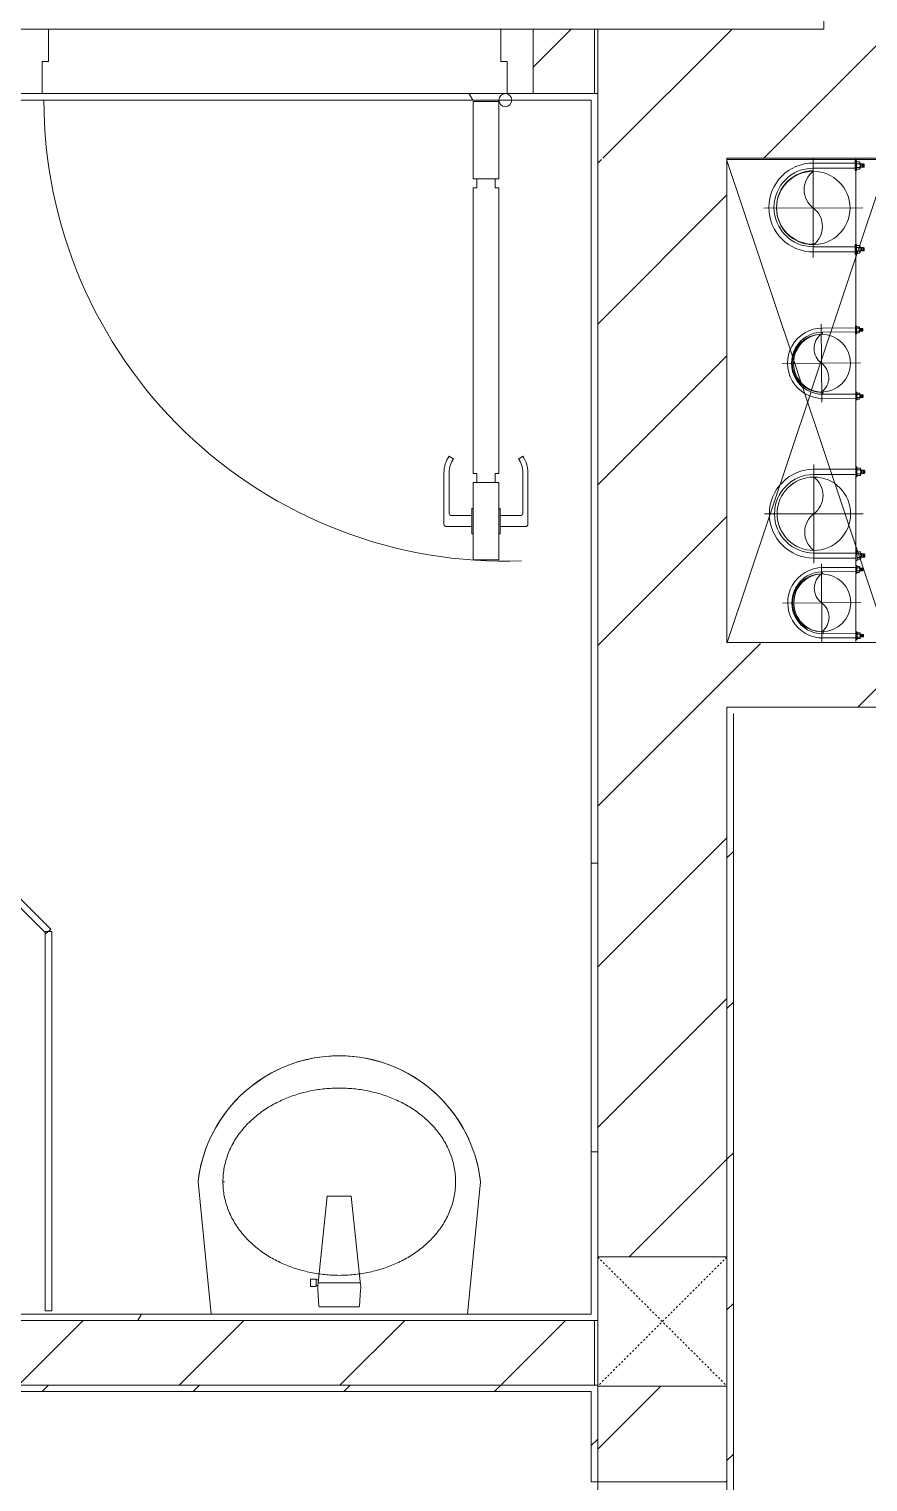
# Model space of a CAD drawing. Header units: millimetres. Extents: x 5357 to 201988, y -16345 to 109895.
# Drawn here: x 40973 to 42271, y 56487 to 58737 of the extents above; entities that cross this region are included whole.
import ezdxf

# ---------------------------------------------------------------- set-up
doc = ezdxf.new("R2010")
doc.units = ezdxf.units.MM
for name, pattern in [('Dash', [6, 3, -3]), ('Dash - Tight', [4.5, 3, -1.5]), ('IMPORT-CENTER _3_', [10.16, 6.35, -1.27, 1.27, -1.27])]:
    doc.linetypes.add(name, pattern=pattern)
for name, color, linetype, lineweight in [('0-1', 7, 'Continuous', 5), ('0-2', 53, 'Continuous', 9), ('A-CLNG', 13, 'Continuous', 9), ('A-DETL-GENF-1', 53, 'Continuous', 9), ('A-DETL-GENF-3', 92, 'Dash - Tight', 9), ('A-DOOR', 31, 'Continuous', 9), ('A-DOOR-1', 53, 'Continuous', 9), ('A-DOOR-FRAM', 31, 'Continuous', 9), ('A-FLOR-1', 10, 'Continuous', 9), ('A-FLOR-2', 53, 'Continuous', 9), ('A-GLAZ-CURT-1', 53, 'Continuous', 9), ('A-WALL', 113, 'Continuous', 9), ('A-WALL-1', 9, 'Continuous', 18), ('A-WALL-4', 113, 'Continuous', 18), ('A-WALL-PATT-1', 10, 'Continuous', 9), ('A-WALL-PATT-2', 53, 'Continuous', 9), ('A-WALL-PATT-3', 111, 'Continuous', 9), ('G-IMPT', 8, 'Continuous', 9), ('G-IMPT-2', 8, 'IMPORT-CENTER _3_', 9), ('I-WALL-1', 9, 'Continuous', 18), ('I-WALL-3', 2, 'Continuous', 18), ('M-EQPM', 50, 'Continuous', 9), ('P-SANR-FIXT-1', 53, 'Continuous', 9), ('P-SANR-FIXT-2', 221, 'Continuous', 9), ('S-COLS', 52, 'Continuous', 9), ('S-COLS-5', 52, 'Continuous', 18), ('S-COLS-6', 52, 'Dash', 9), ('S-COLS-HDLN', 52, 'Dash', 9)]:
    doc.layers.add(name, color=color, linetype=linetype, lineweight=lineweight)
pattern_1 = [(45, (0, 0), (-116.6726, 116.6726), [])]
pattern_2 = [(0, (0, 0), (894.08, 223.52), [73.762, -596.798, 73.762, -596.798, -3576.32]), (0, (0, 0), (894.08, 223.52), [-1341.12, 73.762, -1267.358, 73.762, -596.798, -1564.64]), (0, (0, 0), (894.08, 223.52), [-3352.8, 73.762, -373.278, 73.762, -1043.838]), (120, (335.28, 111.76), (-640.614, 662.536), [73.762, -596.798, 73.762, -4173.118]), (120, (335.28, 111.76), (-640.614, 662.536), [-744.322, -596.798, 73.762, -1267.358, -2235.2]), (120, (335.28, 111.76), (-640.614, 662.536), [-2682.24, 73.762, -596.798, 73.762, -1490.878]), (120, (335.28, 111.76), (-640.614, 662.536), [-3426.562, -373.278, 73.762, -1043.838]), (240, (447.04, 558.8), (-253.466, -886.056), [73.762, -596.798, 73.762, -4173.118]), (240, (447.04, 558.8), (-253.466, -886.056), [-744.322, -596.798, 73.762, -1267.358, -2235.2]), (240, (447.04, 558.8), (-253.466, -886.056), [-2682.24, 73.762, -596.798, 73.762, -1490.878]), (240, (447.04, 558.8), (-253.466, -886.056), [-3426.562, -373.278, 73.762, -1043.838])]
pattern_3 = [(45, (0, 0), (-124.4508, 124.4508), [])]

# ---------------------------------------------------------------- blocks, each defined once
blk = doc.blocks.new('NCV_TKTC_KET CAU_rvt-1-TKCS_MB SÂN ĐƯỜNG NỘI BỘ')
at = {"layer": 'A-FLOR-1'}
blk.add_line((42302.6, 58534.9), (42052.6, 58534.9), dxfattribs=at)
at = {"layer": 'A-FLOR-2'}
blk.add_line((42052.6, 58534.9), (42302.6, 58534.9), dxfattribs=at)
blk = doc.blocks.new('DOOR_CW_01 CANH MO-PANEL KINH - DIG_02-800x2200-CỬA NHÔM KÍNH-400864-TKCS_MB SÂN ĐƯỜNG NỘI BỘ')
at = {"layer": 'A-DETL-GENF-1'}
for p, q in [((-347, 772), (-307, 772)), ((-347, 652), (-347, 772)), ((-307, 772), (-307, 652)), ((-349, 720.5), (-388, 720.5)), ((-349, 731.8), (-347, 731.8)), ((-349, 692.2), (-349, 731.8)), ((-347, 692.2), (-347, 731.8)), ((-307, 692.2), (-307, 731.8)), ((-305, 731.8), (-307, 731.8)), ((-305, 692.2), (-305, 731.8)), ((-305, 720.5), (-266, 720.5)), ((-392, 637), (-392, 716.5)), ((-384, 699.5), (-384, 637)), ((-349, 703.5), (-380, 703.5)), ((-305, 703.5), (-274, 703.5)), ((-270, 699.5), (-270, 637)), ((-262, 637), (-262, 716.5)), ((-347, 692.2), (-349, 692.2)), ((-307, 692.2), (-305, 692.2)), ((-307, 652), (-347, 652)), ((-347, 638), (-341, 638)), ((-347, 638), (-347, 196)), ((-313, 652), (-341, 652)), ((-341, 652), (-341, 638)), ((-313, 638), (-313, 652)), ((-307, 638), (-313, 638)), ((-307, 196), (-307, 638)), ((-383.9, 611.2), (-377.3, 615.8)), ((-270.1, 611.2), (-276.7, 615.8)), ((-347, 196), (-341, 196)), ((-307, 182), (-347, 182)), ((-347, 182), (-347, 62)), ((-341, 196), (-341, 182)), ((-341, 182), (-313, 182)), ((-307, 196), (-313, 196)), ((-313, 182), (-313, 196)), ((-307, 62), (-307, 182)), ((-347, 62), (-307, 62))]:
    blk.add_line(p, q, dxfattribs=at)
blk.add_circle((-357, 60), 10, dxfattribs=at)
for centre, radius, start, end in [((-357, 60), 714, 360, 92), ((-388, 716.5), 4, 90, 180), ((-266, 716.5), 4, 0, 90), ((-380, 699.5), 4, 90, 180), ((-274, 699.5), 4, 0, 90), ((-347, 637), 45, 180, 215), ((-347, 637), 37, 180, 215), ((-307, 637), 37, 325, 0), ((-307, 637), 45, 325, 0)]:
    blk.add_arc(centre, radius, start, end, dxfattribs=at)
at = {"layer": 'A-DOOR-1'}
for p, q in [((-360, 50), (-400, 50)), ((-400, 50), (-400, -50)), ((-360, 0), (-360, 50)), ((-357, 50), (-332, 50)), ((400, 50), (360, 50)), ((360, 50), (360, 0)), ((400, -50), (400, 50)), ((-350, 0), (-360, 0)), ((-350, -50), (-350, 0)), ((360, 0), (350, 0)), ((350, 0), (350, -50)), ((-400, -50), (-350, -50)), ((350, -50), (400, -50))]:
    blk.add_line(p, q, dxfattribs=at)
blk = doc.blocks.new('bonruatreo - Chậu rửa-348246-TKCS_MB SÂN ĐƯỜNG NỘI BỘ')
at = {"layer": 'P-SANR-FIXT-1'}
for p, q in [((-218.6, 205), (-198.4, 0)), ((-177.8, 205), (-180.6, 205)), ((198.4, 0), (218.6, 205)), ((-198.4, 0), (198.4, 0)), ((165, 0), (-165, 0))]:
    blk.add_line(p, q, dxfattribs=at)
at = {"layer": 'P-SANR-FIXT-1', "flags": 128}
blk.add_lwpolyline([(-218.6, 205), (-217.4, 213.7), (-215.9, 222.4), (-214, 231), (-211.8, 239.5), (-209.3, 247.9), (-206.4, 256.2), (-203.2, 264.4), (-199.6, 272.5), (-195.8, 280.4), (-191.6, 288.1), (-187.1, 295.7), (-182.3, 303.1), (-177.3, 310.3), (-171.9, 317.3), (-166.3, 324.1), (-160.4, 330.6), (-154.2, 336.9), (-147.8, 342.9), (-141.2, 348.7), (-134.3, 354.2), (-127.3, 359.4), (-120, 364.4), (-112.5, 369), (-104.9, 373.4), (-97.1, 377.4), (-89.1, 381.2), (-81, 384.6), (-72.7, 387.6), (-64.4, 390.4), (-55.9, 392.8), (-47.3, 394.8), (-38.7, 396.6), (-30, 397.9), (-21.3, 399), (-12.5, 399.6), (-3.7, 400), (5.1, 399.9), (13.9, 399.6), (22.6, 398.8), (31.4, 397.8), (40.1, 396.3), (48.7, 394.5), (57.2, 392.4), (65.7, 390), (74, 387.2), (82.2, 384.1), (90.3, 380.6), (98.3, 376.8), (106.1, 372.7), (113.7, 368.3), (121.1, 363.6), (128.4, 358.7), (135.4, 353.4), (142.2, 347.8), (148.8, 342), (155.2, 335.9), (161.3, 329.6), (167.2, 323), (172.8, 316.2), (178.1, 309.2), (183.1, 302), (187.8, 294.6), (192.2, 287), (196.4, 279.2), (200.2, 271.3), (203.7, 263.2), (206.8, 255), (209.7, 246.6), (212.2, 238.2), (214.3, 229.7), (216.1, 221.1), (217.6, 212.4), (218.6, 205)], dxfattribs=at)
at = {"layer": 'P-SANR-FIXT-1'}
blk.add_arc((0, 180), 220, 6.525, 173.475, dxfattribs=at)
for points in [[(-180, 205), (-180, 212.4), (-178.6, 227.3), (-172.4, 248.8), (-162.5, 268.9), (-149.4, 287), (-133.8, 303), (-116.1, 316.6), (-96.9, 327.9), (-76.5, 336.8), (-55.2, 343.5), (-33.3, 347.9), (-11.2, 350.1), (11.1, 350.1), (33.3, 347.9), (55.2, 343.5), (76.5, 336.8), (96.9, 327.9), (116.1, 316.6), (133.8, 302.9), (149.5, 287), (162.5, 268.8), (172.4, 248.8), (178.6, 227.3), (180, 212.4), (180, 205)], [(180, 205), (180, 197.6), (178.6, 182.7), (172.4, 161.2), (162.5, 141.2), (149.5, 123), (133.8, 107.1), (116.1, 93.4), (96.9, 82.1), (76.5, 73.2), (55.2, 66.5), (33.3, 62.1), (11.1, 59.9), (-11.2, 59.9), (-33.3, 62.1), (-55.2, 66.5), (-76.5, 73.2), (-96.9, 82.1), (-116.1, 93.4), (-133.8, 107), (-149.4, 123), (-162.5, 141.1), (-172.4, 161.2), (-178.6, 182.7), (-180, 197.6), (-180, 205)]]:
    blk.add_open_spline(points, degree=3, dxfattribs=at)
at = {"layer": 'P-SANR-FIXT-2'}
for p, q in [((-18.5, 182.5), (-32.2, 52.9)), ((18.5, 182.5), (-18.5, 182.5)), ((33, 45.4), (18.5, 182.5)), ((-35.6, 54.2), (-44.7, 54.2)), ((-44.7, 54.2), (-44.7, 42.8)), ((-35.6, 52.9), (-35.6, 54.2)), ((-32.2, 52.9), (-35.6, 52.9)), ((-35.6, 44.2), (-35.6, 52.9)), ((-32.2, 52.9), (-33.1, 44.2)), ((32.7, 48.5), (-32.7, 48.5)), ((-44.7, 42.8), (-35.6, 42.8)), ((-35.6, 42.8), (-35.6, 44.2)), ((-35.6, 44.2), (-33.1, 44.2)), ((-33, 37.3), (-31.4, 12.2)), ((31.4, 12.2), (33, 37.3)), ((-30.2, 11), (30.2, 11))]:
    blk.add_line(p, q, dxfattribs=at)
for centre, radius, start, end in [((-5.5, 41.4), 38.7, 353.966, 6.034), ((5.5, 41.4), 38.7, 175.8543, 186.034), ((-30.1, 12.3), 1.3, 183.5997, 268.7722), ((30.1, 12.3), 1.3, 271.2278, 356.4003)]:
    blk.add_arc(centre, radius, start, end, dxfattribs=at)
blk = doc.blocks.new('System Panel - Glazed-1032474-TKCS_MB SÂN ĐƯỜNG NỘI BỘ')
at = {"layer": 'A-GLAZ-CURT-1'}
for p, q in [((293.8, 5), (-293.8, 5)), ((-293.8, 5), (-293.8, -5)), ((293.8, -5), (293.8, 5)), ((-293.8, -5), (293.8, -5))]:
    blk.add_line(p, q, dxfattribs=at)
blk = doc.blocks.new('System Panel - Glazed-850633-TKCS_MB SÂN ĐƯỜNG NỘI BỘ')
at = {"layer": 'A-GLAZ-CURT-1'}
for p, q in [((316.6, 5), (-316.6, 5)), ((-316.6, 5), (-316.6, -5)), ((316.6, -5), (316.6, 5)), ((-316.6, -5), (316.6, -5))]:
    blk.add_line(p, q, dxfattribs=at)
blk = doc.blocks.new('NCV_TKTC_TANG 1_rvt-1-TKCS_MB SÂN ĐƯỜNG NỘI BỘ')
at = {"layer": 'A-WALL-PATT-1'}
h = blk.add_hatch(dxfattribs=at)
h.set_pattern_fill('FP_1', color=256, style=0, pattern_type=2)
h.set_pattern_definition(pattern_3)
h.paths.add_polyline_path([(40459.9, 58636.9), (40952.6, 58636.9), (40952.6, 58736.9), (40052.6, 58736.9), (40052.6, 58636.9)])
h.paths.add_polyline_path([(41752.6, 58637), (41847.6, 58637), (41847.6, 58736.9), (41752.6, 58736.9), (41752.6, 58686.9)])
h = blk.add_hatch(dxfattribs=at)
h.set_pattern_fill('FP_3', color=256, style=0, pattern_type=2)
h.set_pattern_definition(pattern_2)
h.paths.add_polyline_path([(41842.6, 58627), (41852.6, 58627), (41852.6, 58637), (40052.6, 58635.9), (40052.6, 58627), (41837.3, 58627)])
h = blk.add_hatch(dxfattribs=at)
h.set_pattern_fill('FP_3', color=256, style=0, pattern_type=2)
h.set_pattern_definition(pattern_2)
h.paths.add_polyline_path([(41842.6, 56746.9), (41852.6, 56746.9), (41852.6, 58627), (41842.6, 58627), (41842.6, 57300.9)])
h = blk.add_hatch(dxfattribs=at)
h.set_pattern_fill('FP_3', color=256, style=0, pattern_type=2)
h.set_pattern_definition(pattern_2)
h.paths.add_polyline_path([(41651, 56736.9), (41852.6, 56736.9), (41852.6, 56746.9), (40062.6, 56746.9), (40062.6, 56736.9), (41598.3, 56736.9)])
h = blk.add_hatch(dxfattribs=at)
h.set_pattern_fill('FP_1', color=256, style=0, pattern_type=2)
h.set_pattern_definition(pattern_3)
h.paths.add_polyline_path([(38152.6, 56636.9), (39952.6, 56637.9), (39952.6, 56736.9), (38152.6, 56736.9), (38152.6, 56637.9)])
h.paths.add_polyline_path([(41261.8, 56636.9), (41847.6, 56637.9), (41847.6, 56736.9), (40052.6, 56736.9), (40052.6, 56636.9)])
at = {"layer": 'A-WALL-PATT-2'}
h = blk.add_hatch(dxfattribs=at)
h.set_pattern_fill('FP_2', color=256, style=0, pattern_type=2)
h.set_pattern_definition(pattern_1)
h.paths.add_polyline_path([(40254.4, 56626.9), (41842.6, 56627.3), (41842.6, 56636.9), (38042.6, 56636.4), (38042.6, 56626.9), (39917.6, 56626.9)])
h = blk.add_hatch(dxfattribs=at)
h.set_pattern_fill('FP_2', color=256, style=0, pattern_type=2)
h.set_pattern_definition(pattern_1)
h.paths.add_polyline_path([(41852.6, 53636.9), (41852.6, 55396.9), (41842.6, 55396.9), (41842.6, 53636.9)])
h.paths.add_polyline_path([(41852.6, 56486.9), (41852.6, 56636.9), (41842.6, 56636.9), (41842.6, 56486.9), (41847.6, 56486.9)])
at = {"layer": 'A-WALL-1'}
for p, q in [((41847.6, 58736.9), (41752.6, 58736.9)), ((41847.6, 58636.9), (41847.6, 58736.9)), ((41752.6, 58636.9), (41847.6, 58636.9)), ((41847.6, 56736.9), (40052.6, 56736.9)), ((41847.6, 56636.9), (41847.6, 56736.9)), ((40052.6, 56636.9), (41847.6, 56636.9))]:
    blk.add_line(p, q, dxfattribs=at)
at = {"layer": 'I-WALL-1'}
for p, q in [((41002.6, 58736.9), (41702.6, 58736.9)), ((41752.6, 58736.9), (42202.6, 58736.9)), ((42202.6, 58736.9), (42202.6, 58746.9)), ((41712.6, 58637), (40992.6, 58637)), ((41852.6, 58637), (41752.6, 58637)), ((41852.6, 58627), (41852.6, 58637)), ((40062.6, 58627), (41842.6, 58627)), ((41842.6, 58627), (41842.6, 56746.9)), ((41852.6, 56746.9), (41852.6, 58627)), ((41254.1, 56746.9), (40062.6, 56746.9)), ((41842.6, 56746.9), (41651, 56746.9)), ((41852.6, 56736.9), (41852.6, 56746.9)), ((40062.6, 56736.9), (41852.6, 56736.9)), ((41842.6, 56636.9), (40052.6, 56636.9)), ((41852.6, 56636.9), (41842.6, 56636.9)), ((41852.6, 56486.9), (41852.6, 56636.9)), ((38042.6, 56626.9), (41842.6, 56626.9)), ((41842.6, 56626.9), (41842.6, 56486.9)), ((41842.6, 56486.9), (41852.6, 56486.9))]:
    blk.add_line(p, q, dxfattribs=at)
at = {"layer": 'A-DOOR-1', "rotation": 180}
blk.add_blockref('DOOR_CW_01 CANH MO-PANEL KINH - DIG_02-800x2200-CỬA NHÔM KÍNH-400864-TKCS_MB SÂN ĐƯỜNG NỘI BỘ', (41352.6, 58686.9), dxfattribs=at)
at = {"layer": 'A-GLAZ-CURT-1'}
for name, p, rotation in [('System Panel - Glazed-850633-TKCS_MB SÂN ĐƯỜNG NỘI BỘ', (40778.7, 57563.5), 135.0000000000011), ('System Panel - Glazed-1032474-TKCS_MB SÂN ĐƯỜNG NỘI BỘ', (41002.6, 57045.8), 90.00000000000081)]:
    blk.add_blockref(name, p, dxfattribs=dict(at, rotation=rotation))
at = {"layer": 'P-SANR-FIXT-1'}
blk.add_blockref('bonruatreo - Chậu rửa-348246-TKCS_MB SÂN ĐƯỜNG NỘI BỘ', (41452.6, 56746.9), dxfattribs=at)
blk = doc.blocks.new('TKTC_XREF_251221_MB TANG 1 - TKTC_XREF_260130_MB TANG 1_dwg_CUM U_DN100-4202115-TKCS_MB SÂN ĐƯỜNG NỘI BỘ')
at = {"layer": 'G-IMPT'}
for p, q in [((-79.1, 66.6), (-79.1, 63.4)), ((-76.6, 66.6), (-76.6, 63.4)), ((-74.6, 66.6), (-74.6, 63.4)), ((-72.7, 69.3), (-72.7, 60.7)), ((-66.9, 67.9), (-71.7, 67.9)), ((-66.9, 62.1), (-71.7, 62.1)), ((-65, 69), (0, 69)), ((-79.1, -63.4), (-79.1, -66.6)), ((-76.6, -63.4), (-76.6, -66.6)), ((-74.6, -63.4), (-74.6, -66.6)), ((-72.7, -60.7), (-72.7, -69.3)), ((-66.9, -62.1), (-71.7, -62.1)), ((-66.9, -67.9), (-71.7, -67.9)), ((-65, -69), (0, -69))]:
    blk.add_line(p, q, dxfattribs=at)
at = {"layer": 'G-IMPT', "flags": 128}
for points in [[(-72.7, 67.6), (-78.1, 67.6), (-78.1, 62.4), (-72.7, 62.4)], [(-71.7, 59.2), (-66.9, 59.2), (-66.9, 70.8), (-71.7, 70.8)], [(-66.9, 70.8), (-66.9, 72.7), (-65, 72.7), (-65, 57.3), (-66.9, 57.3), (-66.9, 59.2)], [(-65, 61), (0, 61), (0, 57)], [(-65, -61), (0, -61), (0, -57)], [(-72.7, -62.4), (-78.1, -62.4), (-78.1, -67.6), (-72.7, -67.6)], [(-71.7, -70.8), (-66.9, -70.8), (-66.9, -59.2), (-71.7, -59.2)], [(-66.9, -59.2), (-66.9, -57.3), (-65, -57.3), (-65, -72.7), (-66.9, -72.7), (-66.9, -70.8)]]:
    blk.add_lwpolyline(points, dxfattribs=at)
at = {"layer": 'G-IMPT'}
for centre, radius, start, end in [((-78.1, 66.6), 0.96, 90, 180), ((-78.1, 63.4), 0.96, 180, 270), ((-71.1, 69.3), 1.56, 112.6199, 247.3801), ((-67.9, 65), 4.8, 143.1301, 216.8699), ((-71.1, 60.7), 1.56, 112.6199, 247.3801), ((0, 0), 69, 270, 90), ((0, 0), 61, 270, 90), ((0, 0), 57, 270, 90), ((-78.1, -63.4), 0.96, 90, 180), ((-78.1, -66.6), 0.96, 180, 270), ((-71.1, -60.7), 1.56, 112.6199, 247.3801), ((-67.9, -65), 4.8, 143.1301, 216.8699), ((-71.1, -69.3), 1.56, 112.6199, 247.3801)]:
    blk.add_arc(centre, radius, start, end, dxfattribs=at)
blk = doc.blocks.new('TKTC_XREF_251221_MB TANG 1 - TKTC_XREF_260130_MB TANG 1_dwg_$cc-4202117-TKCS_MB SÂN ĐƯỜNG NỘI BỘ')
at = {"layer": 'G-IMPT'}
blk.add_circle((0, 0), 0.5, dxfattribs=at)
for centre, radius, start, end in [((0, 0), 0.5, 90, 270), ((0.188, 0.25), 0.313, 126.8699, 233.1301), ((-0.188, -0.25), 0.313, 306.8699, 53.1301)]:
    blk.add_arc(centre, radius, start, end, dxfattribs=at)
at = {"layer": 'G-IMPT-2'}
for p, q in [((0, -0.673), (0, 0.673)), ((-0.673, 0), (0.673, 0))]:
    blk.add_line(p, q, dxfattribs=at)
blk = doc.blocks.new('TKTC_XREF_251221_MB TANG 1 - TKTC_XREF_260130_MB TANG 1_dwg_$cc-V370-TKCS_MB SÂN ĐƯỜNG NỘI BỘ')
at = {"layer": 'G-IMPT'}
blk.add_circle((0, 0), 0.5, dxfattribs=at)
for centre, radius, start, end in [((0, 0), 0.5, 90, 270), ((0.188, 0.25), 0.313, 126.8699, 233.1301), ((-0.188, -0.25), 0.313, 306.8699, 53.1301)]:
    blk.add_arc(centre, radius, start, end, dxfattribs=at)
at = {"layer": 'G-IMPT-2'}
for p, q in [((0, -0.673), (0, 0.673)), ((-0.673, 0), (0.673, 0))]:
    blk.add_line(p, q, dxfattribs=at)
blk = doc.blocks.new('TKTC_XREF_251221_MB TANG 1 - TKTC_XREF_260130_MB TANG 1_dwg_CUM U_DN100-4202112-TKCS_MB SÂN ĐƯỜNG NỘI BỘ')
at = {"layer": 'G-IMPT'}
for p, q in [((-72.7, 69.3), (-72.7, 60.7)), ((-66.9, 67.9), (-71.7, 67.9)), ((-65, 69), (0, 69)), ((-79.1, 66.6), (-79.1, 63.4)), ((-76.6, 66.6), (-76.6, 63.4)), ((-74.6, 66.6), (-74.6, 63.4)), ((-66.9, 62.1), (-71.7, 62.1)), ((-79.1, -63.4), (-79.1, -66.6)), ((-76.6, -63.4), (-76.6, -66.6)), ((-74.6, -63.4), (-74.6, -66.6)), ((-72.7, -60.7), (-72.7, -69.3)), ((-66.9, -62.1), (-71.7, -62.1)), ((-66.9, -67.9), (-71.7, -67.9)), ((-65, -69), (0, -69))]:
    blk.add_line(p, q, dxfattribs=at)
at = {"layer": 'G-IMPT', "flags": 128}
for points in [[(-71.7, 59.2), (-66.9, 59.2), (-66.9, 70.8), (-71.7, 70.8)], [(-66.9, 70.8), (-66.9, 72.7), (-65, 72.7), (-65, 57.3), (-66.9, 57.3), (-66.9, 59.2)], [(-72.7, 67.6), (-78.1, 67.6), (-78.1, 62.4), (-72.7, 62.4)], [(-65, 61), (0, 61), (0, 57)], [(-72.7, -62.4), (-78.1, -62.4), (-78.1, -67.6), (-72.7, -67.6)], [(-71.7, -70.8), (-66.9, -70.8), (-66.9, -59.2), (-71.7, -59.2)], [(-66.9, -59.2), (-66.9, -57.3), (-65, -57.3), (-65, -72.7), (-66.9, -72.7), (-66.9, -70.8)], [(-65, -61), (0, -61), (0, -57)]]:
    blk.add_lwpolyline(points, dxfattribs=at)
at = {"layer": 'G-IMPT'}
for centre, radius, start, end in [((-71.1, 69.3), 1.56, 112.6199, 247.3801), ((-67.9, 65), 4.8, 143.1301, 216.8699), ((0, 0), 69, 270, 90), ((-78.1, 66.6), 0.96, 90, 180), ((-78.1, 63.4), 0.96, 180, 270), ((-71.1, 60.7), 1.56, 112.6199, 247.3801), ((0, 0), 61, 270, 90), ((0, 0), 57, 270, 90), ((-78.1, -63.4), 0.96, 90, 180), ((-78.1, -66.6), 0.96, 180, 270), ((-71.1, -60.7), 1.56, 112.6199, 247.3801), ((-67.9, -65), 4.8, 143.1301, 216.8699), ((-71.1, -69.3), 1.56, 112.6199, 247.3801)]:
    blk.add_arc(centre, radius, start, end, dxfattribs=at)
blk = doc.blocks.new('TKTC_XREF_251221_MB TANG 1 - TKTC_XREF_260130_MB TANG 1_dwg_$cc-V371-TKCS_MB SÂN ĐƯỜNG NỘI BỘ')
at = {"layer": 'G-IMPT'}
blk.add_circle((0, 0), 0.5, dxfattribs=at)
for centre, radius, start, end in [((0, 0), 0.5, 90, 270), ((0.188, 0.25), 0.313, 126.8699, 233.1301), ((-0.188, -0.25), 0.313, 306.8699, 53.1301)]:
    blk.add_arc(centre, radius, start, end, dxfattribs=at)
at = {"layer": 'G-IMPT-2'}
for p, q in [((0, -0.673), (0, 0.673)), ((-0.673, 0), (0.673, 0))]:
    blk.add_line(p, q, dxfattribs=at)
blk = doc.blocks.new('TKTC_XREF_251221_MB TANG 1 - TKTC_XREF_260130_MB TANG 1_dwg_$cc-4202118-TKCS_MB SÂN ĐƯỜNG NỘI BỘ')
at = {"layer": 'G-IMPT'}
blk.add_circle((0, 0), 0.5, dxfattribs=at)
for centre, radius, start, end in [((0, 0), 0.5, 90, 270), ((0.188, 0.25), 0.313, 126.8699, 233.1301), ((-0.188, -0.25), 0.313, 306.8699, 53.1301)]:
    blk.add_arc(centre, radius, start, end, dxfattribs=at)
at = {"layer": 'G-IMPT-2'}
for p, q in [((0, -0.673), (0, 0.673)), ((-0.673, 0), (0.673, 0))]:
    blk.add_line(p, q, dxfattribs=at)
blk = doc.blocks.new('TKTC_XREF_251221_MB TANG 1 - TKTC_XREF_260130_MB TANG 1_dwg-4202109-TKCS_MB SÂN ĐƯỜNG NỘI BỘ')
at = {"layer": 'G-IMPT'}
blk.add_line((-160899.7, -343559.7), (-160899.7, -342809.7), dxfattribs=at)
for name, p, xscale, yscale, zscale, rotation in [('TKTC_XREF_251221_MB TANG 1 - TKTC_XREF_260130_MB TANG 1_dwg_$cc-V371-TKCS_MB SÂN ĐƯỜNG NỘI BỘ', (-160965.6, -342886.8), 113.7150000000092, 113.7150000000092, 113.7150000000092, 0.04476088158440977), ('TKTC_XREF_251221_MB TANG 1 - TKTC_XREF_260130_MB TANG 1_dwg_CUM U_DN100-4202112-TKCS_MB SÂN ĐƯỜNG NỘI BỘ', (-160965.6, -342886), 0.9975000000000005, 0.9975000000000005, 0.9975000000000005, 180.0467435561312), ('TKTC_XREF_251221_MB TANG 1 - TKTC_XREF_260130_MB TANG 1_dwg_$cc-4202118-TKCS_MB SÂN ĐƯỜNG NỘI BỘ', (-160953, -343127.1), 90.0000000000512, 90.0000000000512, 90.0000000000512, 0.419778997776333), ('TKTC_XREF_251221_MB TANG 1 - TKTC_XREF_260130_MB TANG 1_dwg_CUM U_DN100-4202112-TKCS_MB SÂN ĐƯỜNG NỘI BỘ', (-160964.7, -343360.3), 0.9974999999999966, 0.9974999999999966, 0.9974999999999966, 180.0467435564899), ('TKTC_XREF_251221_MB TANG 1 - TKTC_XREF_260130_MB TANG 1_dwg_$cc-4202117-TKCS_MB SÂN ĐƯỜNG NỘI BỘ', (-160952.6, -343498.2), 90.0000000000512, 90.0000000000512, 90.0000000000512, 0.419778997776333)]:
    blk.add_blockref(name, p, dxfattribs=dict(xscale=xscale, yscale=yscale, zscale=zscale, rotation=rotation))
at = {"extrusion": (0, 0, -1)}
for name, p, xscale, yscale, zscale, rotation in [('TKTC_XREF_251221_MB TANG 1 - TKTC_XREF_260130_MB TANG 1_dwg_CUM U_DN100-4202115-TKCS_MB SÂN ĐƯỜNG NỘI BỘ', (160951.1, -343127.1), 0.7894736842105242, 0.7894736842105242, -0.7894736842105241, 359.5802210006287), ('TKTC_XREF_251221_MB TANG 1 - TKTC_XREF_260130_MB TANG 1_dwg_$cc-V370-TKCS_MB SÂN ĐƯỜNG NỘI BỘ', (160964.7, -343360.3), 113.7150000000092, 113.7150000000092, -113.7150000000092, 179.9532564459116), ('TKTC_XREF_251221_MB TANG 1 - TKTC_XREF_260130_MB TANG 1_dwg_CUM U_DN100-4202115-TKCS_MB SÂN ĐƯỜNG NỘI BỘ', (160950.7, -343498.2), 0.7894736842105242, 0.7894736842105242, -0.7894736842105241, 359.5802210006287)]:
    blk.add_blockref(name, p, dxfattribs=dict(at, xscale=xscale, yscale=yscale, zscale=zscale, rotation=rotation))
blk = doc.blocks.new('TKTC_XREF_251221_MB TANG 1 - TKTC_XREF_251221_MB TANG 1-2038492-TKCS_MB SÂN ĐƯỜNG NỘI BỘ')
blk.add_blockref('TKTC_XREF_251221_MB TANG 1 - TKTC_XREF_260130_MB TANG 1_dwg-4202109-TKCS_MB SÂN ĐƯỜNG NỘI BỘ', (169499.1, 384109.7))
blk = doc.blocks.new('G1_SOF - BO TRU - 200x200-3050151-TKCS_MB SÂN ĐƯỜNG NỘI BỘ')
at = {"layer": 'S-COLS-HDLN'}
for p, q in [((-100, 100), (100, -100)), ((100, 100), (-100, -100))]:
    blk.add_line(p, q, dxfattribs=at)
blk = doc.blocks.new('FD_05 - FD_05-1000x2200mm-835434-TKCS_MB SÂN ĐƯỜNG NỘI BỘ')
at = {"layer": 'A-DETL-GENF-3'}
for p, q in [((470, 100), (470, 1120)), ((470, 1120), (510, 1120)), ((510, 1120), (510, 100)), ((510, 100), (470, 100))]:
    blk.add_line(p, q, dxfattribs=at)
blk.add_arc((510, 100), 1020, 92.2475, 180, dxfattribs=at)
at = {"layer": 'A-DOOR-FRAM'}
for p, q in [((-510, 100), (-545, 100)), ((-545, 100), (-545, -100)), ((-510, 60), (-510, 100)), ((545, 100), (510, 100)), ((510, 100), (510, 60)), ((545, -100), (545, 100)), ((-500, 60), (-510, 60)), ((-500, -100), (-500, 60)), ((510, 60), (500, 60)), ((500, 60), (500, -100)), ((-545, -100), (-500, -100)), ((500, -100), (545, -100))]:
    blk.add_line(p, q, dxfattribs=at)

msp = doc.modelspace()

# ---------------------------------------------------------------- hatches: boundary and pattern name
at = {"layer": 'A-WALL-PATT-3'}
h = msp.add_hatch(dxfattribs=at)
h.set_pattern_fill('FP_1', color=256, style=0, pattern_type=2)
h.set_pattern_definition(pattern_3)
h.paths.add_polyline_path([(42202.6, 58536.9), (42402.6, 58536.9), (42402.6, 58736.9), (41852.6, 58736.9), (41852.6, 58536.9), (42056.1, 58536.9)])
h = msp.add_hatch(dxfattribs=at)
h.set_pattern_fill('FP_1', color=256, style=0, pattern_type=2)
h.set_pattern_definition(pattern_3)
h.paths.add_polyline_path([(41852.6, 57686.9), (42052.6, 57686.9), (42051.4, 58536.9), (41852.6, 58534.9), (41852.6, 57739.4)])
h = msp.add_hatch(dxfattribs=at)
h.set_pattern_fill('FP_1', color=256, style=0, pattern_type=2)
h.set_pattern_definition(pattern_3)
h.paths.add_polyline_path([(42402.6, 57686.9), (42402.6, 57687.8), (42402.6, 57786.9), (42052.6, 57784.9), (42052.6, 57686.9), (42354.3, 57686.9)])
h = msp.add_hatch(dxfattribs=at)
h.set_pattern_fill('FP_1', color=256, style=0, pattern_type=2)
h.set_pattern_definition(pattern_3)
h.paths.add_polyline_path([(42052.2, 53636.9), (42052.6, 53636.9), (42052.2, 55396.9), (41852.6, 55396.9), (41852.6, 53636.9)])
h.paths.add_polyline_path([(41852.6, 56486.9), (42052.6, 56486.9), (42052.2, 56635.3), (41852.6, 56635.3)])
h.paths.add_polyline_path([(42052.2, 56835.3), (42052.6, 56835.3), (42052.2, 57686.9), (41852.6, 57686.9), (41852.6, 56835.3)])
h = msp.add_hatch(dxfattribs=at)
h.set_pattern_fill('FP_2', color=256, style=0, pattern_type=2)
h.set_pattern_definition(pattern_1)
h.paths.add_polyline_path([(42052.6, 53636.9), (42062.6, 53636.9), (42062.6, 57686.9), (42052.6, 57686.9), (42052.6, 53679.2)])

# ---------------------------------------------------------------- linework, layer by layer
at = {"layer": '0-2'}
for p, q in [((42153.8, 58230.6), (42052.6, 58533.6)), ((42183.6, 58178.3), (42302.6, 58534.9)), ((42156.1, 58223.7), (42153.8, 58230.6)), ((42167.6, 58189.2), (42156.1, 58223.7)), ((42169.3, 58184.2), (42168.4, 58186.9)), ((42052.9, 57786.9), (42182.6, 58175.3)), ((42302, 57786.7), (42169.7, 58183))]:
    msp.add_line(p, q, dxfattribs=at)
at = {"layer": 'A-CLNG'}
msp.add_line((42052.6, 58534.9), (42302.6, 58534.9), dxfattribs=at)
at = {"layer": 'A-WALL'}
for p, q in [((41852.6, 56835.3), (42052.6, 56835.3)), ((42052.6, 56635.3), (41852.6, 56635.3))]:
    msp.add_line(p, q, dxfattribs=at)
at = {"layer": 'A-WALL-4'}
for p, q in [((42202.6, 61636.9), (42202.6, 58736.9)), ((41852.6, 58736.9), (41852.6, 56835.3)), ((42202.6, 58736.9), (41852.6, 58736.9)), ((42052.6, 58536.9), (42302.6, 58536.9)), ((42052.6, 57786.9), (42052.6, 58536.9)), ((42302.6, 57786.9), (42052.6, 57786.9)), ((42062.6, 57686.9), (42402.6, 57686.9)), ((41852.6, 56635.3), (41852.6, 56486.9)), ((42052.6, 56486.9), (42052.6, 56635.3))]:
    msp.add_line(p, q, dxfattribs=at)
at = {"layer": 'I-WALL-3'}
for p, q in [((42062.6, 57686.9), (42052.6, 57686.9)), ((42052.6, 57686.9), (42052.6, 56635.3)), ((42062.6, 53646.9), (42062.6, 57676.9))]:
    msp.add_line(p, q, dxfattribs=at)
at = {"layer": 'S-COLS'}
for p, q in [((42052.6, 56835.3), (41852.6, 56835.3)), ((41852.6, 56635.3), (42052.6, 56635.3))]:
    msp.add_line(p, q, dxfattribs=at)
at = {"layer": 'S-COLS-5'}
for p, q in [((41852.6, 56835.3), (41852.6, 56635.3)), ((42052.6, 56635.3), (42052.6, 56835.3))]:
    msp.add_line(p, q, dxfattribs=at)

# ---------------------------------------------------------------- block references
at = {"layer": '0-1'}
for name in ['NCV_TKTC_KET CAU_rvt-1-TKCS_MB SÂN ĐƯỜNG NỘI BỘ', 'NCV_TKTC_TANG 1_rvt-1-TKCS_MB SÂN ĐƯỜNG NỘI BỘ']:
    msp.add_blockref(name, (0, 0), dxfattribs=at)
at = {"layer": 'A-DOOR', "rotation": 89.99999999999991}
msp.add_blockref('FD_05 - FD_05-1000x2200mm-835434-TKCS_MB SÂN ĐƯỜNG NỘI BỘ', (41952.6, 55941.9), dxfattribs=at)
at = {"layer": 'M-EQPM'}
msp.add_blockref('TKTC_XREF_251221_MB TANG 1 - TKTC_XREF_251221_MB TANG 1-2038492-TKCS_MB SÂN ĐƯỜNG NỘI BỘ', (33652.6, 17236.9), dxfattribs=at)
at = {"layer": 'S-COLS-6'}
msp.add_blockref('G1_SOF - BO TRU - 200x200-3050151-TKCS_MB SÂN ĐƯỜNG NỘI BỘ', (41952.6, 56735.3), dxfattribs=at)

doc.saveas('drawing.dxf')
